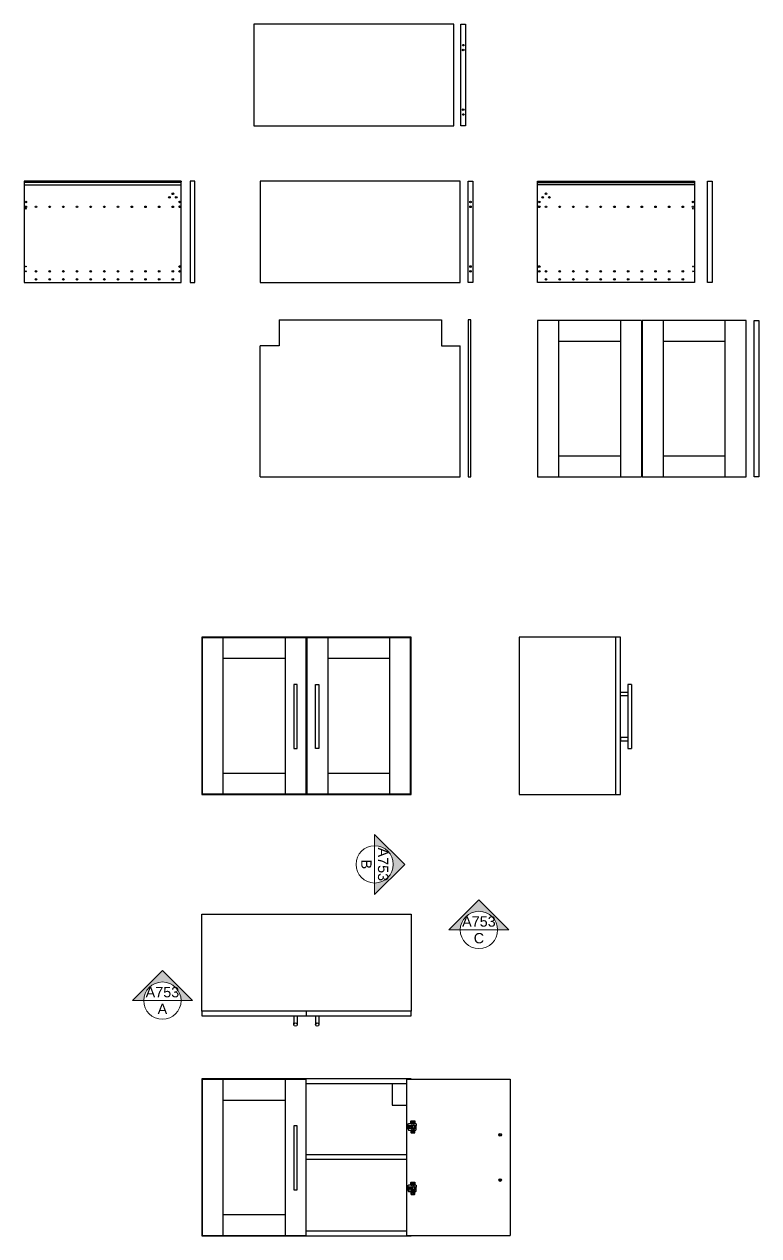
# Model space of a CAD drawing. Header units: millimetres. Extents: x 2162 to 3551, y 1494 to 2205.
# Drawn here: x 2924.6 to 3205.2, y 1499.6 to 1962.4 of the extents above; entities that cross this region are included whole.
import ezdxf
from ezdxf.enums import TextEntityAlignment as Align

# ---------------------------------------------------------------- set-up
doc = ezdxf.new("R2010")
doc.units = ezdxf.units.MM
doc.header["$LTSCALE"] = 0.05
for name, color, linetype, lineweight in [('A-PRSP-1', 7, 'Continuous', 40), ('A-SECT A-MCUT', 7, 'Continuous', 35), ('viti', 1, 'Continuous', 18)]:
    doc.layers.add(name, color=color, linetype=linetype, lineweight=lineweight)
doc.layers.add('costr', color=4, linetype='Continuous')
doc.styles.get("Standard").update_dxf_attribs({"font": 'arial.ttf'})

# ---------------------------------------------------------------- blocks, each defined once
blk = doc.blocks.new('SYMBOL')
at = {"layer": 'A-PRSP-1', "linetype": 'Continuous', "lineweight": 20}
h = blk.add_hatch(color=256, dxfattribs=at)
h.dxf.hatch_style = 1
h.paths.add_polyline_path([(11.206, 4.948), (11.316, 4.948, -1), (11.678, 4.948), (11.788, 4.948), (11.497, 5.241)])
at = {"linetype": 'Continuous', "lineweight": 20}
blk.add_line((11.316, 4.948), (11.678, 4.948), dxfattribs=at)
at = {"layer": 'A-PRSP-1', "linetype": 'Continuous', "lineweight": 20}
for p, q in [((11.206, 4.948), (11.497, 5.241)), ((11.788, 4.948), (11.497, 5.241)), ((11.316, 4.948), (11.206, 4.948)), ((11.678, 4.948), (11.788, 4.948))]:
    blk.add_line(p, q, dxfattribs=at)
blk.add_circle((11.497, 4.948), 0.181, dxfattribs=at)
at = {"linetype": 'Continuous', "lineweight": 20}
for tag, p in [('TAVOLA', (11.497, 5.08)), ('SEZIONE', (11.497, 4.918))]:
    blk.add_attdef(tag, text='', height=0.1, dxfattribs=at).set_placement(p, align=Align.TOP_CENTER)

msp = doc.modelspace()

# ---------------------------------------------------------------- linework, layer by layer
for p, q in [((3088.68, 1962.4), (3012.28, 1962.4)), ((3012.28, 1962.4), (3012.28, 1923.6)), ((3088.68, 1923.6), (3088.68, 1962.4)), ((3091.43, 1923.6), (3091.43, 1962.4)), ((3091.43, 1962.4), (3093.23, 1962.4)), ((3093.23, 1962.4), (3093.23, 1923.6)), ((3012.28, 1923.6), (3088.68, 1923.6)), ((3093.23, 1923.6), (3091.43, 1923.6)), ((2984.6, 1902.48), (2984.6, 1902.23)), ((2988, 1902.48), (2988, 1863.68)), ((2989.8, 1902.48), (2988, 1902.48)), ((2989.8, 1863.68), (2989.8, 1902.48)), ((3091.2, 1902.48), (3014.8, 1902.48)), ((3014.8, 1902.48), (3014.8, 1863.68)), ((3091.2, 1863.68), (3091.2, 1902.48)), ((3094.2, 1863.68), (3094.2, 1902.48)), ((3094.2, 1902.48), (3096, 1902.48)), ((3096, 1902.48), (3096, 1863.68)), ((3120.74, 1902.48), (3120.74, 1902.23)), ((3185.67, 1863.68), (3185.67, 1902.48)), ((3185.67, 1902.48), (3187.47, 1902.48)), ((3187.47, 1902.48), (3187.47, 1863.68)), ((2984.6, 1901.98), (2924.6, 1901.98)), ((2924.6, 1900.98), (2984.6, 1900.98)), ((3120.74, 1901.98), (3180.74, 1901.98)), ((3180.74, 1900.98), (3120.74, 1900.98)), ((2924.6, 1863.68), (2984.6, 1863.68)), ((2988, 1863.68), (2989.8, 1863.68)), ((3014.8, 1863.68), (3091.2, 1863.68)), ((3096, 1863.68), (3094.2, 1863.68)), ((3180.74, 1863.68), (3120.74, 1863.68)), ((3187.47, 1863.68), (3185.67, 1863.68)), ((3095.2, 1849.52), (3094.2, 1849.52)), ((3094.2, 1849.52), (3094.2, 1789.52)), ((3095.2, 1789.52), (3095.2, 1849.52)), ((3160.44, 1849.22), (3120.74, 1849.22)), ((3120.74, 1849.22), (3120.74, 1789.52)), ((3128.74, 1849.22), (3128.74, 1789.52)), ((3152.44, 1849.22), (3152.44, 1789.52)), ((3160.44, 1849.22), (3160.44, 1789.52)), ((3200.44, 1849.22), (3160.74, 1849.22)), ((3160.74, 1849.22), (3160.74, 1789.52)), ((3168.74, 1849.22), (3168.74, 1789.52)), ((3192.44, 1789.52), (3192.44, 1849.22)), ((3200.44, 1789.52), (3200.44, 1849.22)), ((3203.44, 1789.52), (3203.44, 1849.22)), ((3203.44, 1849.22), (3205.24, 1849.22)), ((3205.24, 1849.22), (3205.24, 1789.52)), ((3152.44, 1841.22), (3128.74, 1841.22)), ((3192.44, 1841.22), (3168.74, 1841.22)), ((3128.74, 1797.52), (3152.44, 1797.52)), ((3168.74, 1797.52), (3192.44, 1797.52)), ((3014.8, 1789.52), (3091.2, 1789.52)), ((3094.2, 1789.52), (3095.2, 1789.52)), ((3120.74, 1789.52), (3160.44, 1789.52)), ((3160.74, 1789.52), (3200.44, 1789.52)), ((3205.24, 1789.52), (3203.44, 1789.52)), ((3072.39, 1728.18), (2992.39, 1728.18)), ((2992.39, 1728.18), (2992.39, 1668.18)), ((2992.54, 1728.03), (2992.54, 1668.33)), ((3032.24, 1728.03), (2992.54, 1728.03)), ((3000.54, 1728.03), (3000.54, 1668.33)), ((3024.24, 1728.03), (3024.24, 1668.33)), ((3032.24, 1728.03), (3032.24, 1668.33)), ((3072.24, 1728.03), (3032.54, 1728.03)), ((3032.54, 1728.03), (3032.54, 1668.33)), ((3040.54, 1728.03), (3040.54, 1668.33)), ((3064.24, 1668.33), (3064.24, 1728.03)), ((3072.24, 1668.33), (3072.24, 1728.03)), ((3072.39, 1668.18), (3072.39, 1728.18)), ((3152.47, 1728.18), (3113.67, 1728.18)), ((3113.67, 1728.18), (3113.67, 1668.18)), ((3150.67, 1668.18), (3150.67, 1728.18)), ((3152.47, 1668.18), (3152.47, 1728.18)), ((3024.24, 1720.03), (3000.54, 1720.03)), ((3064.24, 1720.03), (3040.54, 1720.03)), ((3000.54, 1676.33), (3024.24, 1676.33)), ((3040.54, 1676.33), (3064.24, 1676.33)), ((2992.39, 1668.18), (3072.39, 1668.18)), ((2992.54, 1668.33), (3032.24, 1668.33)), ((3032.54, 1668.33), (3072.24, 1668.33)), ((3113.67, 1668.18), (3150.67, 1668.18)), ((3150.67, 1668.18), (3152.47, 1668.18)), ((2992.39, 1622.4), (3072.39, 1622.4)), ((2992.39, 1585.4), (2992.39, 1622.4)), ((3072.39, 1622.4), (3072.39, 1585.4)), ((3072.39, 1585.4), (2992.39, 1585.4)), ((2992.39, 1585.4), (2992.39, 1583.6)), ((2992.39, 1583.6), (3072.39, 1583.6)), ((3032.39, 1583.6), (3032.39, 1585.4)), ((3072.39, 1583.6), (3072.39, 1585.4)), ((3070.59, 1559.56), (2992.39, 1559.56)), ((2992.54, 1559.41), (2992.54, 1499.71)), ((2992.54, 1559.41), (3032.24, 1559.41)), ((3000.54, 1559.41), (3000.54, 1499.71)), ((3024.24, 1559.41), (3024.24, 1499.71)), ((3032.24, 1559.41), (3032.24, 1499.71)), ((3070.59, 1557.61), (3032.24, 1557.61)), ((3072.39, 1559.56), (3070.59, 1559.56)), ((3070.59, 1559.41), (3070.59, 1499.71)), ((3070.59, 1559.41), (3110.29, 1559.41)), ((3072.39, 1559.41), (3072.39, 1559.56)), ((3110.29, 1559.41), (3110.29, 1499.71)), ((3000.54, 1551.41), (3024.24, 1551.41)), ((3070.59, 1530.46), (3032.24, 1530.46)), ((3070.59, 1528.66), (3032.24, 1528.66)), ((3000.54, 1507.71), (3024.24, 1507.71)), ((2992.54, 1499.71), (3032.24, 1499.71)), ((3070.59, 1501.36), (3032.24, 1501.36)), ((3070.59, 1499.71), (3110.29, 1499.71)), ((3072.39, 1499.56), (3072.39, 1499.71)), ((2992.39, 1499.56), (3072.39, 1499.56)), ((3072.39, 1499.56), (3070.59, 1499.56))]:
    msp.add_line(p, q)
for points in [[(2984.6, 1863.68), (2984.6, 1902.48), (2924.6, 1902.48), (2924.6, 1863.68)], [(3120.74, 1863.68), (3120.74, 1902.48), (3180.74, 1902.48), (3180.74, 1863.68)], [(2924.6, 1902.23), (2924.6, 1901.12)], [(3180.74, 1902.23), (3180.74, 1901.12)], [(3022, 1849.52), (3022, 1839.52), (3014.8, 1839.52)], [(3022, 1849.52), (3084, 1849.52)], [(3084, 1849.52), (3084, 1839.52), (3091.2, 1839.52)], [(3014.8, 1789.52), (3014.8, 1839.52)], [(3091.2, 1789.52), (3091.2, 1839.52)], [(3065.19, 1557.61), (3065.19, 1549.41), (3070.59, 1549.41)]]:
    msp.add_lwpolyline(points)
at = {"layer": 'costr'}
for p, q in [((3027.59, 1710.21), (3027.59, 1685.71)), ((3028.89, 1710.21), (3027.59, 1710.21)), ((3028.89, 1685.71), (3028.89, 1710.21)), ((3035.89, 1685.71), (3035.89, 1710.21)), ((3035.89, 1710.21), (3037.19, 1710.21)), ((3037.19, 1710.21), (3037.19, 1685.71)), ((3156.57, 1710.21), (3155.27, 1710.21)), ((3156.57, 1710.21), (3155.27, 1710.21)), ((3155.27, 1710.21), (3155.27, 1685.71)), ((3156.57, 1710.21), (3156.57, 1685.71)), ((3152.47, 1705.96), (3152.47, 1707.26)), ((3152.47, 1707.26), (3155.27, 1707.26)), ((3152.47, 1705.96), (3155.27, 1705.96)), ((3155.27, 1689.96), (3152.47, 1689.96)), ((3152.47, 1689.96), (3152.47, 1688.66)), ((3027.59, 1685.71), (3028.89, 1685.71)), ((3037.19, 1685.71), (3035.89, 1685.71)), ((3152.47, 1688.66), (3155.27, 1688.66)), ((3155.27, 1685.71), (3156.57, 1685.71)), ((3027.59, 1583.6), (3027.59, 1580.25)), ((3028.89, 1583.6), (3028.89, 1580.25)), ((3035.89, 1583.6), (3035.89, 1580.25)), ((3037.19, 1583.6), (3037.19, 1580.25)), ((3027.59, 1580.25), (3027.59, 1580.9)), ((2992.39, 1559.56), (2992.39, 1499.56)), ((3027.59, 1541.59), (3027.59, 1517.09)), ((3028.89, 1541.59), (3027.59, 1541.59)), ((3028.89, 1517.09), (3028.89, 1541.59)), ((3070.59, 1541.73), (3074.09, 1541.73)), ((3070.59, 1541.53), (3070.59, 1540.83)), ((3074.09, 1541.73), (3074.09, 1540.63)), ((3074.09, 1541.63), (3074.33, 1541.63)), ((3074.13, 1540.83), (3074.13, 1541.53)), ((3074.23, 1540.83), (3074.23, 1541.53)), ((3074.33, 1540.73), (3074.33, 1541.63)), ((3070.59, 1540.63), (3074.09, 1540.63)), ((3074.09, 1540.73), (3074.33, 1540.73)), ((3070.59, 1518.26), (3074.09, 1518.26)), ((3074.09, 1518.26), (3074.09, 1517.16)), ((3074.09, 1518.16), (3074.33, 1518.16)), ((3074.33, 1517.26), (3074.33, 1518.16)), ((3027.59, 1517.09), (3028.89, 1517.09)), ((3070.59, 1517.16), (3074.09, 1517.16)), ((3074.09, 1517.26), (3074.33, 1517.26)), ((3074.13, 1517.36), (3074.13, 1518.06)), ((3074.23, 1517.36), (3074.23, 1518.06))]:
    msp.add_line(p, q, dxfattribs=at)
for points in [[(3071.34, 1541.23), (3071.21, 1541.23, 0.414214), (3071.2, 1541.22), (3071.2, 1541.14, 0.414214), (3071.21, 1541.13), (3071.34, 1541.13, -0.414214), (3071.35, 1541.12), (3071.35, 1541, 0.414214), (3071.36, 1540.99), (3071.44, 1540.99, 0.414214), (3071.45, 1541), (3071.45, 1541.12, -0.414214), (3071.46, 1541.13), (3071.58, 1541.13, 0.414214), (3071.59, 1541.14), (3071.59, 1541.22, 0.414214), (3071.58, 1541.23), (3071.46, 1541.23, -0.414214), (3071.45, 1541.24), (3071.45, 1541.36, 0.414214), (3071.44, 1541.37), (3071.36, 1541.37, 0.414214), (3071.35, 1541.36), (3071.35, 1541.24, -0.414214)], [(3072.42, 1541.23), (3072.3, 1541.23, 0.414214), (3072.29, 1541.22), (3072.29, 1541.14, 0.414214), (3072.3, 1541.13), (3072.42, 1541.13, -0.414214), (3072.43, 1541.12), (3072.43, 1541, 0.414214), (3072.44, 1540.99), (3072.52, 1540.99, 0.414214), (3072.53, 1541), (3072.53, 1541.12, -0.414214), (3072.54, 1541.13), (3072.66, 1541.13, 0.414214), (3072.67, 1541.14), (3072.67, 1541.22, 0.414214), (3072.66, 1541.23), (3072.54, 1541.23, -0.414214), (3072.53, 1541.24), (3072.53, 1541.36, 0.414214), (3072.52, 1541.37), (3072.44, 1541.37, 0.414214), (3072.43, 1541.36), (3072.43, 1541.24, -0.414214)], [(3073.37, 1542.67), (3073.25, 1542.67, -0.414214), (3073.24, 1542.68), (3073.24, 1542.76, -0.414214), (3073.25, 1542.77), (3073.37, 1542.77, 0.414214), (3073.38, 1542.78), (3073.38, 1542.9, -0.414214), (3073.39, 1542.91), (3073.47, 1542.91, -0.414214), (3073.48, 1542.9), (3073.48, 1542.78, 0.414214), (3073.49, 1542.77), (3073.61, 1542.77, -0.414214), (3073.62, 1542.76), (3073.62, 1542.68, -0.414214), (3073.61, 1542.67), (3073.49, 1542.67, 0.414214), (3073.48, 1542.66), (3073.48, 1542.53, -0.414214), (3073.47, 1542.52), (3073.39, 1542.52, -0.414214), (3073.38, 1542.53), (3073.38, 1542.66, 0.414214)], [(3073.37, 1539.7), (3073.25, 1539.7, 0.414214), (3073.24, 1539.69), (3073.24, 1539.61, 0.414214), (3073.25, 1539.6), (3073.37, 1539.6, -0.414214), (3073.38, 1539.59), (3073.38, 1539.47, 0.414214), (3073.39, 1539.46), (3073.47, 1539.46, 0.414214), (3073.48, 1539.47), (3073.48, 1539.59, -0.414214), (3073.49, 1539.6), (3073.61, 1539.6, 0.414214), (3073.62, 1539.61), (3073.62, 1539.69, 0.414214), (3073.61, 1539.7), (3073.49, 1539.7, -0.414214), (3073.48, 1539.71), (3073.48, 1539.83, 0.414214), (3073.47, 1539.84), (3073.39, 1539.84, 0.414214), (3073.38, 1539.83), (3073.38, 1539.71, -0.414214)], [(3073.37, 1519.2), (3073.25, 1519.2, -0.414214), (3073.24, 1519.21), (3073.24, 1519.29, -0.414214), (3073.25, 1519.3), (3073.37, 1519.3, 0.414214), (3073.38, 1519.31), (3073.38, 1519.43, -0.414214), (3073.39, 1519.44), (3073.47, 1519.44, -0.414214), (3073.48, 1519.43), (3073.48, 1519.31, 0.414214), (3073.49, 1519.3), (3073.61, 1519.3, -0.414214), (3073.62, 1519.29), (3073.62, 1519.21, -0.414214), (3073.61, 1519.2), (3073.49, 1519.2, 0.414214), (3073.48, 1519.19), (3073.48, 1519.06, -0.414214), (3073.47, 1519.05), (3073.39, 1519.05, -0.414214), (3073.38, 1519.06), (3073.38, 1519.19, 0.414214)], [(3071.34, 1517.76), (3071.21, 1517.76, 0.414214), (3071.2, 1517.75), (3071.2, 1517.67, 0.414214), (3071.21, 1517.66), (3071.34, 1517.66, -0.414214), (3071.35, 1517.65), (3071.35, 1517.53, 0.414214), (3071.36, 1517.52), (3071.44, 1517.52, 0.414214), (3071.45, 1517.53), (3071.45, 1517.65, -0.414214), (3071.46, 1517.66), (3071.58, 1517.66, 0.414214), (3071.59, 1517.67), (3071.59, 1517.75, 0.414214), (3071.58, 1517.76), (3071.46, 1517.76, -0.414214), (3071.45, 1517.77), (3071.45, 1517.89, 0.414214), (3071.44, 1517.9), (3071.36, 1517.9, 0.414214), (3071.35, 1517.89), (3071.35, 1517.77, -0.414214)], [(3072.42, 1517.76), (3072.3, 1517.76, 0.414214), (3072.29, 1517.75), (3072.29, 1517.67, 0.414214), (3072.3, 1517.66), (3072.42, 1517.66, -0.414214), (3072.43, 1517.65), (3072.43, 1517.53, 0.414214), (3072.44, 1517.52), (3072.52, 1517.52, 0.414214), (3072.53, 1517.53), (3072.53, 1517.65, -0.414214), (3072.54, 1517.66), (3072.66, 1517.66, 0.414214), (3072.67, 1517.67), (3072.67, 1517.75, 0.414214), (3072.66, 1517.76), (3072.54, 1517.76, -0.414214), (3072.53, 1517.77), (3072.53, 1517.89, 0.414214), (3072.52, 1517.9), (3072.44, 1517.9, 0.414214), (3072.43, 1517.89), (3072.43, 1517.77, -0.414214)], [(3073.37, 1516.23), (3073.25, 1516.23, 0.414214), (3073.24, 1516.22), (3073.24, 1516.14, 0.414214), (3073.25, 1516.13), (3073.37, 1516.13, -0.414214), (3073.38, 1516.12), (3073.38, 1516, 0.414214), (3073.39, 1515.99), (3073.47, 1515.99, 0.414214), (3073.48, 1516), (3073.48, 1516.12, -0.414214), (3073.49, 1516.13), (3073.61, 1516.13, 0.414214), (3073.62, 1516.14), (3073.62, 1516.22, 0.414214), (3073.61, 1516.23), (3073.49, 1516.23, -0.414214), (3073.48, 1516.24), (3073.48, 1516.36, 0.414214), (3073.47, 1516.37), (3073.39, 1516.37, 0.414214), (3073.38, 1516.36), (3073.38, 1516.24, -0.414214)]]:
    msp.add_lwpolyline(points, format="xyb", close=True, dxfattribs=at)
for points in [[(3071.33, 1541.73), (3071.33, 1542.23, -0.414214), (3071.53, 1542.43), (3072.13, 1542.43, 0.414214), (3072.33, 1542.63), (3072.33, 1543.33, -0.414214), (3072.53, 1543.53), (3073.63, 1543.53, -0.414214), (3073.83, 1543.33), (3073.83, 1542.63, 0.414214), (3074.03, 1542.43), (3074.13, 1542.43, -0.414214), (3074.33, 1542.23), (3074.33, 1541.63)], [(3071.33, 1540.63), (3071.33, 1540.13, 0.414214), (3071.53, 1539.93), (3072.13, 1539.93, -0.414214), (3072.33, 1539.73), (3072.33, 1539.03, 0.414214), (3072.53, 1538.83), (3073.63, 1538.83, 0.414214), (3073.83, 1539.03), (3073.83, 1539.73, -0.414214), (3074.03, 1539.93), (3074.13, 1539.93, 0.414214), (3074.33, 1540.13), (3074.33, 1540.73)], [(3071.33, 1518.26), (3071.33, 1518.76, -0.414214), (3071.53, 1518.96), (3072.13, 1518.96, 0.414214), (3072.33, 1519.16), (3072.33, 1519.86, -0.414214), (3072.53, 1520.06), (3073.63, 1520.06, -0.414214), (3073.83, 1519.86), (3073.83, 1519.16, 0.414214), (3074.03, 1518.96), (3074.13, 1518.96, -0.414214), (3074.33, 1518.76), (3074.33, 1518.16)], [(3071.33, 1517.16), (3071.33, 1516.66, 0.414214), (3071.53, 1516.46), (3072.13, 1516.46, -0.414214), (3072.33, 1516.26), (3072.33, 1515.56, 0.414214), (3072.53, 1515.36), (3073.63, 1515.36, 0.414214), (3073.83, 1515.56), (3073.83, 1516.26, -0.414214), (3074.03, 1516.46), (3074.13, 1516.46, 0.414214), (3074.33, 1516.66), (3074.33, 1517.26)]]:
    msp.add_lwpolyline(points, format="xyb", dxfattribs=at)
for points in [[(3072.48, 1542.42), (3072.48, 1543.02)], [(3072.98, 1542.42), (3072.98, 1543.02)], [(3073.18, 1542.88), (3073.18, 1543.02)], [(3073.18, 1542.42), (3073.18, 1542.55)], [(3073.68, 1542.88), (3073.68, 1543.02)], [(3073.68, 1542.42), (3073.68, 1542.55)], [(3072.48, 1539.95), (3072.48, 1539.35)], [(3072.98, 1539.95), (3072.98, 1539.35)], [(3073.18, 1539.95), (3073.18, 1539.82)], [(3073.18, 1539.48), (3073.18, 1539.35)], [(3073.68, 1539.95), (3073.68, 1539.82)], [(3073.68, 1539.48), (3073.68, 1539.35)], [(3072.48, 1518.95), (3072.48, 1519.55)], [(3072.98, 1518.95), (3072.98, 1519.55)], [(3073.18, 1519.41), (3073.18, 1519.55)], [(3073.18, 1518.95), (3073.18, 1519.08)], [(3073.68, 1519.41), (3073.68, 1519.55)], [(3073.68, 1518.95), (3073.68, 1519.08)], [(3072.48, 1516.48), (3072.48, 1515.88)], [(3072.98, 1516.48), (3072.98, 1515.88)], [(3073.18, 1516.48), (3073.18, 1516.34)], [(3073.18, 1516.01), (3073.18, 1515.88)], [(3073.68, 1516.48), (3073.68, 1516.34)], [(3073.68, 1516.01), (3073.68, 1515.88)]]:
    msp.add_lwpolyline(points, dxfattribs=at)
for centre, radius in [((3092.33, 1954.41), 0.3), ((3092.33, 1952.56), 0.314), ((3092.33, 1929.75), 0.314), ((3092.33, 1927.9), 0.3), ((2981.38, 1897.63), 0.314), ((3123.96, 1897.63), 0.314), ((2925.21, 1894.5), 0.3), ((2980.09, 1896.26), 0.314), ((2982.66, 1896.26), 0.314), ((2983.98, 1894.5), 0.3), ((3095.1, 1894.5), 0.3), ((3121.36, 1894.5), 0.3), ((3122.68, 1896.26), 0.314), ((3125.25, 1896.26), 0.314), ((3180.12, 1894.5), 0.3), ((2925.21, 1892.65), 0.3), ((2925.22, 1891.95), 0.157), ((2929.1, 1892.65), 0.3), ((2934.32, 1892.65), 0.3), ((2939.55, 1892.65), 0.3), ((2944.78, 1892.65), 0.3), ((2950.01, 1892.65), 0.3), ((2955.24, 1892.65), 0.3), ((2960.46, 1892.65), 0.3), ((2965.69, 1892.65), 0.3), ((2970.92, 1892.65), 0.3), ((2976.15, 1892.65), 0.3), ((2981.38, 1892.65), 0.3), ((2983.98, 1892.65), 0.314), ((3095.1, 1892.65), 0.314), ((3121.36, 1892.65), 0.314), ((3123.96, 1892.65), 0.3), ((3129.19, 1892.65), 0.3), ((3134.42, 1892.65), 0.3), ((3139.65, 1892.65), 0.3), ((3144.87, 1892.65), 0.3), ((3150.1, 1892.65), 0.3), ((3155.33, 1892.65), 0.3), ((3160.56, 1892.65), 0.3), ((3165.79, 1892.65), 0.3), ((3171.01, 1892.65), 0.3), ((3176.24, 1892.65), 0.3), ((3180.12, 1892.65), 0.3), ((3180.11, 1891.95), 0.157), ((2925.21, 1869.83), 0.157), ((2983.98, 1869.83), 0.314), ((3095.1, 1869.83), 0.314), ((3121.36, 1869.83), 0.314), ((3180.12, 1869.83), 0.157), ((2925.21, 1867.98), 0.15), ((2929.1, 1867.98), 0.3), ((2934.32, 1867.98), 0.3), ((2939.55, 1867.98), 0.3), ((2944.78, 1867.98), 0.3), ((2950.01, 1867.98), 0.3), ((2955.24, 1867.98), 0.3), ((2960.46, 1867.98), 0.3), ((2965.69, 1867.98), 0.3), ((2970.92, 1867.98), 0.3), ((2976.15, 1867.98), 0.3), ((2981.38, 1867.98), 0.3), ((2983.98, 1867.98), 0.3), ((3095.1, 1867.98), 0.3), ((3121.36, 1867.98), 0.3), ((3123.96, 1867.98), 0.3), ((3129.19, 1867.98), 0.3), ((3134.42, 1867.98), 0.3), ((3139.65, 1867.98), 0.3), ((3144.87, 1867.98), 0.3), ((3150.1, 1867.98), 0.3), ((3155.33, 1867.98), 0.3), ((3160.56, 1867.98), 0.3), ((3165.79, 1867.98), 0.3), ((3171.01, 1867.98), 0.3), ((3176.24, 1867.98), 0.3), ((3180.12, 1867.98), 0.15), ((2929.1, 1864.9), 0.3), ((2934.32, 1864.9), 0.3), ((2939.55, 1864.9), 0.3), ((2944.78, 1864.9), 0.3), ((2950.01, 1864.9), 0.3), ((2955.24, 1864.9), 0.3), ((2960.46, 1864.9), 0.3), ((2965.69, 1864.9), 0.3), ((2970.92, 1864.9), 0.3), ((2976.15, 1864.9), 0.3), ((2981.38, 1864.9), 0.3), ((3123.96, 1864.9), 0.3), ((3129.19, 1864.9), 0.3), ((3134.42, 1864.9), 0.3), ((3139.65, 1864.9), 0.3), ((3144.87, 1864.9), 0.3), ((3150.1, 1864.9), 0.3), ((3155.33, 1864.9), 0.3), ((3160.56, 1864.9), 0.3), ((3165.79, 1864.9), 0.3), ((3171.01, 1864.9), 0.3), ((3176.24, 1864.9), 0.3), ((3028.24, 1580.25), 0.65), ((3036.54, 1580.25), 0.65), ((3071.4, 1541.18), 0.3), ((3072.48, 1541.18), 0.3), ((3073.43, 1542.72), 0.3), ((3073.43, 1539.65), 0.3), ((3106.44, 1538.14), 0.5), ((3073.43, 1519.25), 0.3), ((3106.44, 1520.84), 0.5), ((3071.4, 1517.71), 0.3), ((3072.48, 1517.71), 0.3), ((3073.43, 1516.18), 0.3)]:
    msp.add_circle(centre, radius, dxfattribs=at)
for centre, radius, start, end in [((3072.33, 1541.18), 0.194, 121.0909, 238.9091), ((3072.73, 1543.02), 0.25, 359.135, 180.865), ((3072.73, 1542.41), 0.25, 179.135, 0.865), ((3072.58, 1542.07), 0.701, 280.3643, 312.742), ((3073.29, 1541.18), 0.448, 238.0473, 117.8482), ((3073.13, 1541.49), 0.1, 117.4942, 137.7357), ((3073.43, 1543.02), 0.25, 359.135, 180.865), ((3073.43, 1542.41), 0.25, 179.135, 0.865), ((3072.73, 1539.95), 0.25, 359.135, 180.865), ((3072.73, 1539.35), 0.25, 179.135, 0.865), ((3072.58, 1540.29), 0.701, 47.258, 79.6357), ((3073.43, 1539.95), 0.25, 359.135, 180.865), ((3073.43, 1539.35), 0.25, 179.135, 0.865), ((3072.73, 1519.55), 0.25, 359.135, 180.865), ((3072.73, 1518.94), 0.25, 179.135, 0.865), ((3073.29, 1517.71), 0.448, 238.0473, 117.8482), ((3073.13, 1518.02), 0.1, 117.4942, 137.7357), ((3073.43, 1519.55), 0.25, 359.135, 180.865), ((3073.43, 1518.94), 0.25, 179.135, 0.865), ((3072.33, 1517.71), 0.194, 121.0909, 238.9091), ((3072.73, 1516.48), 0.25, 359.135, 180.865), ((3072.73, 1515.88), 0.25, 179.135, 0.865), ((3072.58, 1518.6), 0.701, 280.3643, 312.742), ((3072.58, 1516.82), 0.701, 47.258, 79.6357), ((3073.43, 1516.48), 0.25, 359.135, 180.865), ((3073.43, 1515.88), 0.25, 179.135, 0.865)]:
    msp.add_arc(centre, radius, start, end, dxfattribs=at)
at = {"layer": 'viti'}
for p, q in [((3106.35, 1538.23), (3106.15, 1538.23)), ((3106.15, 1538.05), (3106.15, 1538.23)), ((3106.35, 1538.05), (3106.15, 1538.05)), ((3106.35, 1538.23), (3106.35, 1538.43)), ((3106.35, 1538.43), (3106.53, 1538.43)), ((3106.35, 1538.05), (3106.35, 1537.85)), ((3106.53, 1537.85), (3106.35, 1537.85)), ((3106.53, 1538.23), (3106.53, 1538.43)), ((3106.53, 1538.23), (3106.73, 1538.23)), ((3106.53, 1538.05), (3106.53, 1537.85)), ((3106.53, 1538.05), (3106.73, 1538.05)), ((3106.73, 1538.23), (3106.73, 1538.05)), ((3106.35, 1520.93), (3106.15, 1520.93)), ((3106.15, 1520.75), (3106.15, 1520.93)), ((3106.35, 1520.75), (3106.15, 1520.75)), ((3106.35, 1520.93), (3106.35, 1521.13)), ((3106.35, 1521.13), (3106.53, 1521.13)), ((3106.35, 1520.75), (3106.35, 1520.55)), ((3106.53, 1520.55), (3106.35, 1520.55)), ((3106.53, 1520.93), (3106.53, 1521.13)), ((3106.53, 1520.93), (3106.73, 1520.93)), ((3106.53, 1520.75), (3106.53, 1520.55)), ((3106.53, 1520.75), (3106.73, 1520.75)), ((3106.73, 1520.93), (3106.73, 1520.75))]:
    msp.add_line(p, q, dxfattribs=at)

# ---------------------------------------------------------------- block references
at = {"layer": 'A-SECT A-MCUT', "xscale": 39.37007874015748, "yscale": 39.37007874015748, "zscale": 39.37007874015748, "rotation": 270}
msp.add_blockref('SYMBOL', (2863.68, 2094.09), dxfattribs=at).add_auto_attribs({'SEZIONE': 'B', 'TAVOLA': 'A753'})
at = {"layer": 'A-SECT A-MCUT', "xscale": 39.37007874015748, "yscale": 39.37007874015748, "zscale": 39.37007874015748}
for p, values in [((2645.68, 1421.59), {'SEZIONE': 'C', 'TAVOLA': 'A753'}), ((2524.76, 1394.59), {'SEZIONE': 'A', 'TAVOLA': 'A753'})]:
    msp.add_blockref('SYMBOL', p, dxfattribs=at).add_auto_attribs(values)

doc.saveas('drawing.dxf')
